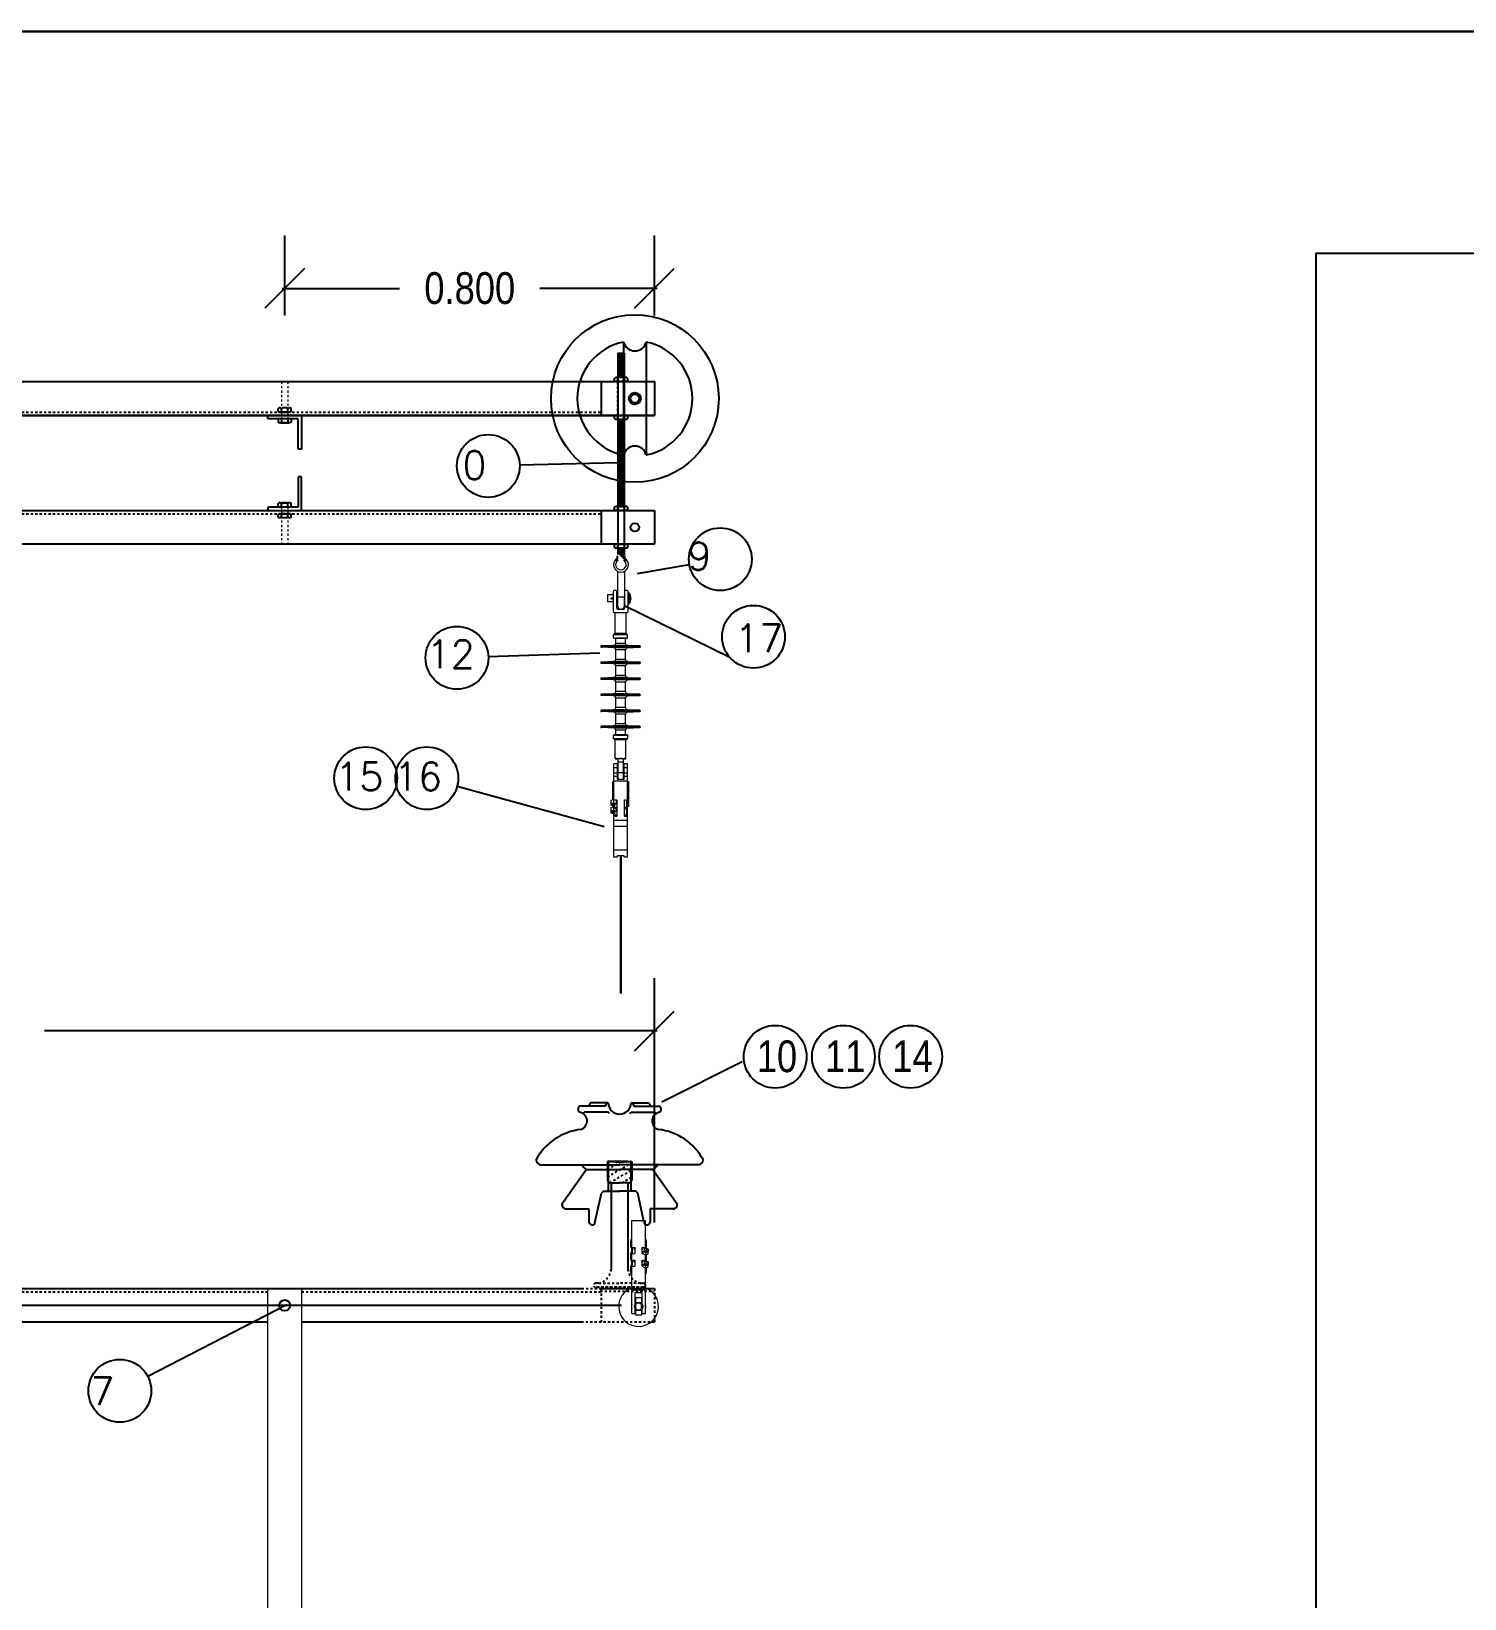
# Model space of a CAD drawing. Header units: millimetres. Extents: x 1804 to 3757, y 2643 to 7323.
# Drawn here: x 2093.2 to 2157.9, y 3155.8 to 3226.5 of the extents above; entities that cross this region are included whole.
import ezdxf

# ---------------------------------------------------------------- set-up
doc = ezdxf.new("R2010")
doc.units = ezdxf.units.MM
doc.linetypes.add('DASHED', pattern=[0.75, 0.5, -0.25])
for name, color, linetype, lineweight in [('_Cajetin Linea 3', 5, 'Continuous', 30), ('Conduct', 1, 'Continuous', 30), ('POSTE', 7, 'Continuous', 13)]:
    doc.layers.add(name, color=color, linetype=linetype, lineweight=lineweight)
doc.styles.add('ROMANS', font='romans.shx')
doc.styles.add('texto50', font='ARIALN.TTF', dxfattribs={"height": 0.06})

# ---------------------------------------------------------------- blocks, each defined once
blk = doc.blocks.new('CAJETIN ARMADO')
at = {"layer": '_Cajetin Linea 3', "ltscale": 0.1}
blk.add_lwpolyline([(1569.362, 5499.82), (1376.454, 5499.82), (1376.454, 5776.82), (1569.362, 5776.82)], close=True, dxfattribs=at)

msp = doc.modelspace()

# ---------------------------------------------------------------- linework, layer by layer
at = {"color": 5}
for p, q in [((2104.663, 3213.676), (2104.663, 3217.29)), ((2121.347, 3213.676), (2121.347, 3217.29)), ((2105.557, 3215.801), (2103.769, 3214.013)), ((2120.453, 3214.013), (2122.241, 3215.801)), ((2104.544, 3214.907), (2109.837, 3214.907)), ((2121.466, 3214.907), (2116.174, 3214.907)), ((2119.703, 3207.026), (2115.267, 3206.925)), ((2120.582, 3202.041), (2122.922, 3202.447)), ((2119.99, 3200.586), (2124.726, 3198.277)), ((2118.878, 3198.444), (2113.851, 3198.275)), ((2119.081, 3190.604), (2112.446, 3192.418)), ((2121.347, 3172.737), (2121.347, 3183.766)), ((2120.453, 3180.489), (2122.241, 3182.277)), ((2121.466, 3181.383), (2093.817, 3181.383))]:
    msp.add_line(p, q, dxfattribs=at)
at = {"color": 32, "ltscale": 0.01}
for p, q in [((2119.95, 3212.482), (2119.95, 3207.386)), ((2120.98, 3212.482), (2120.98, 3207.386)), ((2119.129, 3177.99), (2117.985, 3177.99)), ((2119.263, 3177.716), (2118.187, 3177.716)), ((2119.261, 3178.141), (2118.464, 3178.141)), ((2119.323, 3177.658), (2119.263, 3177.716)), ((2120.23, 3177.658), (2120.29, 3177.716)), ((2120.29, 3177.716), (2121.366, 3177.716)), ((2120.291, 3178.141), (2121.089, 3178.141)), ((2120.424, 3177.99), (2121.567, 3177.99)), ((2116.17, 3175.343), (2118.103, 3175.343)), ((2118.277, 3175.124), (2117.177, 3173.574)), ((2118.103, 3175.343), (2119.776, 3175.343)), ((2118.277, 3175.124), (2119.776, 3175.124)), ((2121.45, 3175.343), (2119.776, 3175.343)), ((2121.276, 3175.124), (2119.776, 3175.124)), ((2121.276, 3175.124), (2122.376, 3173.574)), ((2123.383, 3175.343), (2121.45, 3175.343)), ((2119.069, 3174.147), (2119.782, 3174.147)), ((2120.484, 3174.147), (2119.771, 3174.147)), ((2117.378, 3173.358), (2118.394, 3173.358)), ((2118.394, 3173.358), (2118.394, 3172.755)), ((2118.665, 3172.72), (2118.952, 3174.054)), ((2120.888, 3172.72), (2120.601, 3174.054)), ((2122.174, 3173.358), (2121.159, 3173.358)), ((2121.159, 3173.358), (2121.159, 3172.755))]:
    msp.add_line(p, q, dxfattribs=at)
at = {"color": 3, "ltscale": 0.5}
for p, q in [((2119.703, 3211.978), (2119.701, 3202.898)), ((2119.703, 3211.978), (2119.988, 3211.978)), ((2119.703, 3211.978), (2119.988, 3211.978)), ((2119.703, 3211.978), (2119.988, 3211.978)), ((2119.703, 3211.978), (2119.988, 3211.978)), ((2119.988, 3211.628), (2119.703, 3211.913)), ((2119.988, 3211.544), (2119.703, 3211.829)), ((2119.988, 3211.46), (2119.703, 3211.744)), ((2119.988, 3211.376), (2119.703, 3211.66)), ((2119.988, 3211.291), (2119.703, 3211.576)), ((2119.988, 3211.713), (2119.722, 3211.978)), ((2119.988, 3211.797), (2119.807, 3211.978)), ((2119.988, 3211.881), (2119.891, 3211.978)), ((2119.988, 3211.966), (2119.975, 3211.978)), ((2119.988, 3211.978), (2119.988, 3202.865)), ((2119.548, 3210.843), (2119.587, 3210.881)), ((2119.661, 3210.881), (2119.587, 3210.881)), ((2119.699, 3210.843), (2119.661, 3210.881)), ((2119.699, 3210.843), (2119.738, 3210.881)), ((2119.988, 3211.207), (2119.703, 3211.491)), ((2119.988, 3211.123), (2119.703, 3211.407)), ((2119.988, 3211.039), (2119.703, 3211.323)), ((2119.988, 3210.954), (2119.703, 3211.239)), ((2119.988, 3210.87), (2119.703, 3211.154)), ((2119.892, 3210.881), (2119.703, 3211.07)), ((2119.808, 3210.881), (2119.703, 3210.986)), ((2119.731, 3210.874), (2119.703, 3210.902)), ((2119.953, 3210.881), (2119.738, 3210.881)), ((2119.992, 3210.843), (2119.953, 3210.881)), ((2119.992, 3210.843), (2120.03, 3210.881)), ((2120.105, 3210.881), (2120.03, 3210.881)), ((2120.143, 3210.843), (2120.105, 3210.881)), ((2119.548, 3210.735), (2119.548, 3210.843)), ((2119.548, 3210.735), (2119.587, 3210.697)), ((2119.661, 3210.697), (2119.587, 3210.697)), ((2119.655, 3210.697), (2120.036, 3210.697)), ((2119.699, 3210.735), (2119.661, 3210.697)), ((2119.699, 3210.735), (2119.699, 3210.843)), ((2119.699, 3210.735), (2119.738, 3210.697)), ((2119.953, 3210.697), (2119.738, 3210.697)), ((2119.992, 3210.735), (2119.953, 3210.697)), ((2119.992, 3210.735), (2119.992, 3210.843)), ((2119.992, 3210.735), (2120.03, 3210.697)), ((2120.105, 3210.697), (2120.03, 3210.697)), ((2120.143, 3210.735), (2120.105, 3210.697)), ((2120.143, 3210.735), (2120.143, 3210.843)), ((2104.365, 3209.47), (2104.404, 3209.508)), ((2104.365, 3209.362), (2104.365, 3209.47)), ((2104.478, 3209.508), (2104.404, 3209.508)), ((2104.517, 3209.47), (2104.478, 3209.508)), ((2104.517, 3209.47), (2104.555, 3209.508)), ((2104.517, 3209.362), (2104.517, 3209.47)), ((2104.771, 3209.508), (2104.555, 3209.508)), ((2104.809, 3209.47), (2104.771, 3209.508)), ((2104.809, 3209.47), (2104.848, 3209.508)), ((2104.809, 3209.362), (2104.809, 3209.47)), ((2104.922, 3209.508), (2104.848, 3209.508)), ((2104.96, 3209.47), (2104.922, 3209.508)), ((2104.96, 3209.362), (2104.96, 3209.47)), ((2104.365, 3209.362), (2104.404, 3209.324)), ((2104.365, 3208.98), (2104.404, 3209.019)), ((2104.365, 3208.98), (2104.365, 3208.872)), ((2104.365, 3208.872), (2104.404, 3208.834)), ((2104.478, 3209.324), (2104.404, 3209.324)), ((2104.478, 3209.019), (2104.404, 3209.019)), ((2104.478, 3208.834), (2104.404, 3208.834)), ((2104.472, 3209.324), (2104.854, 3209.324)), ((2104.472, 3208.834), (2104.854, 3208.834)), ((2104.517, 3209.362), (2104.478, 3209.324)), ((2104.517, 3208.98), (2104.478, 3209.019)), ((2104.517, 3208.872), (2104.478, 3208.834)), ((2104.517, 3209.362), (2104.555, 3209.324)), ((2104.517, 3208.98), (2104.555, 3209.019)), ((2104.517, 3208.98), (2104.517, 3208.872)), ((2104.517, 3208.872), (2104.555, 3208.834)), ((2104.521, 3209.019), (2104.521, 3208.984)), ((2104.771, 3209.324), (2104.555, 3209.324)), ((2104.771, 3209.019), (2104.555, 3209.019)), ((2104.771, 3208.834), (2104.555, 3208.834)), ((2104.809, 3209.362), (2104.771, 3209.324)), ((2104.809, 3208.98), (2104.771, 3209.019)), ((2104.809, 3208.872), (2104.771, 3208.834)), ((2104.805, 3209.019), (2104.805, 3208.984)), ((2104.809, 3209.362), (2104.848, 3209.324)), ((2104.809, 3208.98), (2104.848, 3209.019)), ((2104.809, 3208.98), (2104.809, 3208.872)), ((2104.809, 3208.872), (2104.848, 3208.834)), ((2104.922, 3209.324), (2104.848, 3209.324)), ((2104.922, 3209.019), (2104.848, 3209.019)), ((2104.922, 3208.834), (2104.848, 3208.834)), ((2104.96, 3209.362), (2104.922, 3209.324)), ((2104.96, 3208.98), (2104.922, 3209.019)), ((2104.96, 3208.872), (2104.922, 3208.834)), ((2104.96, 3208.98), (2104.96, 3208.872)), ((2119.548, 3209.133), (2119.587, 3209.171)), ((2119.548, 3209.025), (2119.548, 3209.133)), ((2119.548, 3209.025), (2119.587, 3208.986)), ((2119.661, 3209.171), (2119.587, 3209.171)), ((2119.661, 3208.986), (2119.587, 3208.986)), ((2119.655, 3209.171), (2120.036, 3209.171)), ((2119.699, 3209.133), (2119.661, 3209.171)), ((2119.699, 3209.025), (2119.661, 3208.986)), ((2119.699, 3209.133), (2119.738, 3209.171)), ((2119.699, 3209.025), (2119.699, 3209.133)), ((2119.699, 3209.025), (2119.738, 3208.986)), ((2119.988, 3208.679), (2119.703, 3208.963)), ((2119.988, 3208.595), (2119.703, 3208.879)), ((2119.988, 3208.511), (2119.703, 3208.795)), ((2119.953, 3209.171), (2119.738, 3209.171)), ((2119.953, 3208.986), (2119.738, 3208.986)), ((2119.988, 3208.763), (2119.765, 3208.986)), ((2119.988, 3208.848), (2119.849, 3208.986)), ((2119.988, 3208.932), (2119.933, 3208.986)), ((2119.992, 3209.133), (2119.953, 3209.171)), ((2119.992, 3209.025), (2119.953, 3208.986)), ((2119.988, 3209.016), (2119.985, 3209.019)), ((2119.992, 3209.133), (2120.03, 3209.171)), ((2119.992, 3209.025), (2119.992, 3209.133)), ((2119.992, 3209.025), (2120.03, 3208.986)), ((2120.105, 3209.171), (2120.03, 3209.171)), ((2120.105, 3208.986), (2120.03, 3208.986)), ((2120.143, 3209.133), (2120.105, 3209.171)), ((2120.143, 3209.025), (2120.105, 3208.986)), ((2120.143, 3209.025), (2120.143, 3209.133)), ((2119.988, 3208.426), (2119.703, 3208.711)), ((2119.988, 3208.342), (2119.703, 3208.626)), ((2119.988, 3208.258), (2119.703, 3208.542)), ((2119.988, 3208.173), (2119.703, 3208.458)), ((2119.988, 3208.089), (2119.703, 3208.374)), ((2119.988, 3208.005), (2119.703, 3208.289)), ((2119.988, 3207.921), (2119.703, 3208.205)), ((2119.988, 3207.836), (2119.703, 3208.121)), ((2119.988, 3207.752), (2119.703, 3208.036)), ((2119.988, 3207.668), (2119.703, 3207.952)), ((2119.988, 3207.584), (2119.703, 3207.868)), ((2119.988, 3207.499), (2119.703, 3207.784)), ((2119.988, 3207.415), (2119.703, 3207.699)), ((2119.988, 3207.331), (2119.703, 3207.615)), ((2119.988, 3207.246), (2119.703, 3207.531)), ((2119.988, 3207.162), (2119.703, 3207.447)), ((2119.988, 3207.078), (2119.703, 3207.362)), ((2119.988, 3206.994), (2119.703, 3207.278)), ((2119.988, 3206.909), (2119.703, 3207.194)), ((2119.988, 3206.825), (2119.703, 3207.11)), ((2119.988, 3206.741), (2119.703, 3207.025)), ((2119.988, 3206.657), (2119.703, 3206.941)), ((2119.988, 3206.572), (2119.703, 3206.857)), ((2119.988, 3206.488), (2119.703, 3206.772)), ((2119.988, 3206.404), (2119.703, 3206.688)), ((2119.988, 3206.32), (2119.703, 3206.604)), ((2119.988, 3206.235), (2119.703, 3206.52)), ((2119.988, 3206.151), (2119.703, 3206.435)), ((2119.988, 3206.067), (2119.703, 3206.351)), ((2119.988, 3205.982), (2119.703, 3206.267)), ((2119.988, 3205.898), (2119.703, 3206.183)), ((2119.988, 3205.814), (2119.703, 3206.098)), ((2119.988, 3205.73), (2119.703, 3206.014)), ((2119.988, 3205.645), (2119.703, 3205.93)), ((2104.365, 3205.18), (2104.404, 3205.218)), ((2104.478, 3205.218), (2104.404, 3205.218)), ((2104.472, 3205.218), (2104.854, 3205.218)), ((2104.517, 3205.18), (2104.478, 3205.218)), ((2104.517, 3205.18), (2104.555, 3205.218)), ((2104.771, 3205.218), (2104.555, 3205.218)), ((2104.809, 3205.18), (2104.771, 3205.218)), ((2104.809, 3205.18), (2104.848, 3205.218)), ((2104.922, 3205.218), (2104.848, 3205.218)), ((2104.96, 3205.18), (2104.922, 3205.218)), ((2119.988, 3205.561), (2119.703, 3205.846)), ((2119.988, 3205.477), (2119.703, 3205.761)), ((2119.988, 3205.393), (2119.703, 3205.677)), ((2119.988, 3205.308), (2119.703, 3205.593)), ((2119.988, 3205.224), (2119.703, 3205.508)), ((2119.988, 3205.14), (2119.703, 3205.424)), ((2119.978, 3205.066), (2119.703, 3205.34)), ((2119.893, 3205.066), (2119.703, 3205.256)), ((2104.365, 3205.072), (2104.365, 3205.18)), ((2104.365, 3205.072), (2104.404, 3205.033)), ((2104.365, 3204.69), (2104.404, 3204.728)), ((2104.365, 3204.582), (2104.365, 3204.69)), ((2104.365, 3204.582), (2104.404, 3204.544)), ((2104.478, 3205.033), (2104.404, 3205.033)), ((2104.478, 3204.728), (2104.404, 3204.728)), ((2104.478, 3204.544), (2104.404, 3204.544)), ((2104.472, 3204.728), (2104.854, 3204.728)), ((2104.517, 3205.072), (2104.478, 3205.033)), ((2104.517, 3204.69), (2104.478, 3204.728)), ((2104.517, 3204.582), (2104.478, 3204.544)), ((2104.517, 3205.072), (2104.517, 3205.18)), ((2104.517, 3205.072), (2104.555, 3205.033)), ((2104.517, 3204.69), (2104.555, 3204.728)), ((2104.517, 3204.582), (2104.517, 3204.69)), ((2104.517, 3204.582), (2104.555, 3204.544)), ((2104.521, 3205.068), (2104.521, 3205.033)), ((2104.771, 3205.033), (2104.555, 3205.033)), ((2104.771, 3204.728), (2104.555, 3204.728)), ((2104.771, 3204.544), (2104.555, 3204.544)), ((2104.809, 3205.072), (2104.771, 3205.033)), ((2104.809, 3204.69), (2104.771, 3204.728)), ((2104.809, 3204.582), (2104.771, 3204.544)), ((2104.805, 3205.068), (2104.805, 3205.033)), ((2104.809, 3205.072), (2104.809, 3205.18)), ((2104.809, 3205.072), (2104.848, 3205.033)), ((2104.809, 3204.69), (2104.848, 3204.728)), ((2104.809, 3204.582), (2104.809, 3204.69)), ((2104.809, 3204.582), (2104.848, 3204.544)), ((2104.922, 3205.033), (2104.848, 3205.033)), ((2104.922, 3204.728), (2104.848, 3204.728)), ((2104.922, 3204.544), (2104.848, 3204.544)), ((2104.96, 3205.072), (2104.922, 3205.033)), ((2104.96, 3204.69), (2104.922, 3204.728)), ((2104.96, 3204.582), (2104.922, 3204.544)), ((2104.96, 3205.072), (2104.96, 3205.18)), ((2104.96, 3204.582), (2104.96, 3204.69)), ((2119.548, 3205.027), (2119.587, 3205.066)), ((2119.548, 3204.919), (2119.548, 3205.027)), ((2119.548, 3204.919), (2119.587, 3204.881)), ((2119.661, 3205.066), (2119.587, 3205.066)), ((2119.661, 3204.881), (2119.587, 3204.881)), ((2119.655, 3205.066), (2120.036, 3205.066)), ((2119.699, 3205.027), (2119.661, 3205.066)), ((2119.699, 3204.919), (2119.661, 3204.881)), ((2119.699, 3205.027), (2119.738, 3205.066)), ((2119.699, 3204.919), (2119.699, 3205.027)), ((2119.699, 3204.919), (2119.738, 3204.881)), ((2119.809, 3205.066), (2119.703, 3205.171)), ((2119.725, 3205.066), (2119.703, 3205.087)), ((2119.953, 3205.066), (2119.738, 3205.066)), ((2119.953, 3204.881), (2119.738, 3204.881)), ((2119.992, 3205.027), (2119.953, 3205.066)), ((2119.992, 3204.919), (2119.953, 3204.881)), ((2119.992, 3205.027), (2120.03, 3205.066)), ((2119.992, 3204.919), (2119.992, 3205.027)), ((2119.992, 3204.919), (2120.03, 3204.881)), ((2120.105, 3205.066), (2120.03, 3205.066)), ((2120.105, 3204.881), (2120.03, 3204.881)), ((2120.143, 3205.027), (2120.105, 3205.066)), ((2120.143, 3204.919), (2120.105, 3204.881)), ((2120.143, 3204.919), (2120.143, 3205.027)), ((2119.548, 3203.317), (2119.587, 3203.356)), ((2119.548, 3203.209), (2119.548, 3203.317)), ((2119.548, 3203.209), (2119.587, 3203.171)), ((2119.661, 3203.356), (2119.587, 3203.356)), ((2119.661, 3203.171), (2119.587, 3203.171)), ((2119.655, 3203.356), (2120.036, 3203.356)), ((2119.655, 3203.171), (2120.036, 3203.171)), ((2119.699, 3203.317), (2119.661, 3203.356)), ((2119.699, 3203.209), (2119.661, 3203.171)), ((2119.699, 3203.317), (2119.738, 3203.356)), ((2119.699, 3203.209), (2119.699, 3203.317)), ((2119.699, 3203.209), (2119.738, 3203.171)), ((2119.988, 3202.865), (2119.703, 3203.149)), ((2119.953, 3203.356), (2119.738, 3203.356)), ((2119.953, 3203.171), (2119.738, 3203.171)), ((2119.988, 3202.949), (2119.766, 3203.171)), ((2119.988, 3203.033), (2119.85, 3203.171)), ((2119.988, 3203.117), (2119.934, 3203.171)), ((2119.992, 3203.317), (2119.953, 3203.356)), ((2119.992, 3203.209), (2119.953, 3203.171)), ((2119.992, 3203.317), (2120.03, 3203.356)), ((2119.992, 3203.209), (2119.992, 3203.317)), ((2119.992, 3203.209), (2120.03, 3203.171)), ((2120.105, 3203.356), (2120.03, 3203.356)), ((2120.105, 3203.171), (2120.03, 3203.171)), ((2120.143, 3203.317), (2120.105, 3203.356)), ((2120.143, 3203.209), (2120.105, 3203.171)), ((2120.143, 3203.209), (2120.143, 3203.317)), ((2119.988, 3202.78), (2119.703, 3203.065)), ((2119.988, 3202.696), (2119.703, 3202.98))]:
    msp.add_line(p, q, dxfattribs=at)
at = {"ltscale": 0.5}
for p, q in [((2055.802, 3210.697), (2121.347, 3210.697)), ((2121.347, 3210.697), (2121.347, 3209.171)), ((2121.347, 3210.697), (2121.347, 3209.171)), ((2055.802, 3209.171), (2121.347, 3209.171)), ((2121.347, 3209.171), (2055.802, 3209.171)), ((2103.9, 3209.019), (2103.9, 3209.171)), ((2103.9, 3209.171), (2105.426, 3209.171)), ((2105.273, 3209.019), (2103.9, 3209.019)), ((2105.273, 3207.646), (2105.273, 3209.019)), ((2105.426, 3209.171), (2105.426, 3207.646)), ((2105.426, 3207.646), (2105.273, 3207.646)), ((2105.426, 3206.406), (2105.273, 3206.406)), ((2105.273, 3206.406), (2105.273, 3205.033)), ((2105.426, 3204.881), (2105.426, 3206.406)), ((2055.802, 3204.881), (2121.347, 3204.881)), ((2103.9, 3205.033), (2103.9, 3204.881)), ((2105.273, 3205.033), (2103.9, 3205.033)), ((2103.9, 3204.881), (2105.426, 3204.881)), ((2121.347, 3204.881), (2121.347, 3203.356)), ((2121.347, 3203.356), (2055.802, 3203.356)), ((2119.264, 3175.487), (2119.264, 3174.143)), ((2119.264, 3175.487), (2119.264, 3174.143)), ((2120.289, 3175.487), (2120.289, 3174.143)), ((2055.802, 3169.758), (2118.059, 3169.758)), ((2103.9, 3169.758), (2105.426, 3169.758)), ((2103.9, 3168.232), (2055.802, 3168.232)), ((2118.107, 3168.232), (2105.426, 3168.232))]:
    msp.add_line(p, q, dxfattribs=at)
at = {"color": 3, "linetype": 'DASHED', "lineweight": 20, "ltscale": 0.05}
for p, q in [((2104.521, 3210.697), (2104.521, 3209.019)), ((2104.805, 3210.697), (2104.805, 3209.019)), ((2104.521, 3205.033), (2104.521, 3203.356)), ((2104.805, 3205.033), (2104.805, 3203.356))]:
    msp.add_line(p, q, dxfattribs=at)
at = {"color": 1, "ltscale": 0.5}
for p, q in [((2118.964, 3210.697), (2121.347, 3210.697)), ((2118.964, 3209.171), (2118.964, 3210.697)), ((2121.347, 3210.697), (2121.347, 3209.171)), ((2121.347, 3209.171), (2118.964, 3209.171)), ((2118.964, 3204.881), (2121.347, 3204.881)), ((2118.964, 3203.356), (2118.964, 3204.881)), ((2121.347, 3204.881), (2121.347, 3203.356)), ((2121.347, 3203.356), (2118.964, 3203.356))]:
    msp.add_line(p, q, dxfattribs=at)
at = {"color": 3, "linetype": 'DASHED', "ltscale": 0.05}
for p, q in [((2119.703, 3209.171), (2119.703, 3210.697)), ((2119.988, 3209.171), (2119.988, 3210.697))]:
    msp.add_line(p, q, dxfattribs=at)
at = {"linetype": 'DASHED', "ltscale": 0.05}
for p, q in [((2055.802, 3209.324), (2118.964, 3209.324)), ((2055.802, 3204.728), (2118.964, 3204.728)), ((2055.802, 3169.605), (2103.9, 3169.605)), ((2105.426, 3169.605), (2118.964, 3169.605)), ((2118.059, 3169.758), (2121.347, 3169.758)), ((2118.964, 3168.232), (2118.964, 3169.758)), ((2118.964, 3169.758), (2121.347, 3169.758)), ((2121.347, 3169.758), (2121.347, 3168.232)), ((2121.347, 3169.758), (2121.347, 3168.232)), ((2121.347, 3168.232), (2118.107, 3168.232)), ((2121.347, 3168.232), (2118.964, 3168.232))]:
    msp.add_line(p, q, dxfattribs=at)
at = {"color": 0, "linetype": 'Continuous', "lineweight": 0}
for p, q in [((2119.681, 3202.135), (2119.681, 3200.971)), ((2119.99, 3202.135), (2119.99, 3200.971)), ((2119.232, 3201.065), (2119.232, 3200.757)), ((2119.479, 3201.065), (2119.232, 3201.065)), ((2119.479, 3201.215), (2119.479, 3200.319)), ((2119.6, 3201.263), (2119.527, 3201.263)), ((2119.648, 3200.463), (2119.648, 3201.215)), ((2119.681, 3201.065), (2119.648, 3201.065)), ((2119.99, 3200.971), (2119.681, 3200.971)), ((2119.681, 3200.971), (2119.681, 3200.586)), ((2119.995, 3201.065), (2119.99, 3201.065)), ((2119.99, 3200.586), (2119.99, 3200.971)), ((2119.995, 3201.215), (2119.995, 3200.463)), ((2120.116, 3201.263), (2120.043, 3201.263)), ((2120.164, 3200.319), (2120.164, 3201.215)), ((2120.195, 3201.065), (2120.164, 3201.065)), ((2120.195, 3201.142), (2120.195, 3200.68)), ((2120.215, 3201.148), (2120.215, 3200.673)), ((2119.479, 3200.757), (2119.232, 3200.757)), ((2119.527, 3200.271), (2120.116, 3200.271)), ((2119.571, 3199.323), (2119.571, 3200.271)), ((2119.681, 3200.757), (2119.648, 3200.757)), ((2119.947, 3200.415), (2119.696, 3200.415)), ((2119.995, 3200.757), (2119.99, 3200.757)), ((2120.072, 3199.323), (2120.072, 3200.271)), ((2120.195, 3200.757), (2120.164, 3200.757)), ((2119.571, 3199.323), (2119.504, 3199.269)), ((2120.139, 3199.269), (2119.504, 3199.269)), ((2119.504, 3199.117), (2119.504, 3199.269)), ((2120.139, 3199.117), (2119.504, 3199.117)), ((2119.538, 3199.094), (2119.504, 3199.117)), ((2120.106, 3199.094), (2119.538, 3199.094)), ((2120.072, 3199.323), (2119.571, 3199.323)), ((2119.6, 3198.879), (2119.6, 3199.094)), ((2120.043, 3198.879), (2119.6, 3198.879)), ((2120.043, 3198.879), (2120.043, 3199.094)), ((2120.072, 3199.323), (2120.139, 3199.269)), ((2120.106, 3199.094), (2120.139, 3199.117)), ((2120.139, 3199.117), (2120.139, 3199.269)), ((2119.507, 3198.783), (2118.954, 3198.764)), ((2120.69, 3198.764), (2118.954, 3198.764)), ((2120.69, 3198.703), (2118.954, 3198.703)), ((2119.508, 3198.681), (2118.954, 3198.703)), ((2120.136, 3198.783), (2119.507, 3198.783)), ((2120.136, 3198.681), (2119.508, 3198.681)), ((2120.043, 3198.585), (2119.6, 3198.585)), ((2119.6, 3198.154), (2119.6, 3198.585)), ((2120.043, 3198.154), (2119.6, 3198.154)), ((2120.043, 3198.154), (2120.043, 3198.585)), ((2120.136, 3198.783), (2120.69, 3198.764)), ((2120.136, 3198.681), (2120.69, 3198.703)), ((2119.507, 3198.058), (2118.954, 3198.039)), ((2120.69, 3198.039), (2118.954, 3198.039)), ((2120.69, 3197.977), (2118.954, 3197.977)), ((2119.508, 3197.956), (2118.954, 3197.977)), ((2120.136, 3198.058), (2119.507, 3198.058)), ((2120.136, 3197.956), (2119.508, 3197.956)), ((2120.043, 3197.86), (2119.6, 3197.86)), ((2119.6, 3197.429), (2119.6, 3197.86)), ((2120.043, 3197.429), (2119.6, 3197.429)), ((2120.043, 3197.429), (2120.043, 3197.86)), ((2120.136, 3198.058), (2120.69, 3198.039)), ((2120.136, 3197.956), (2120.69, 3197.977)), ((2119.507, 3197.333), (2118.954, 3197.314)), ((2120.69, 3197.314), (2118.954, 3197.314)), ((2120.69, 3197.252), (2118.954, 3197.252)), ((2119.508, 3197.231), (2118.954, 3197.252)), ((2120.136, 3197.333), (2119.507, 3197.333)), ((2120.136, 3197.231), (2119.508, 3197.231)), ((2120.043, 3197.135), (2119.6, 3197.135)), ((2119.6, 3196.704), (2119.6, 3197.135)), ((2120.043, 3196.704), (2119.6, 3196.704)), ((2120.043, 3196.704), (2120.043, 3197.135)), ((2120.136, 3197.333), (2120.69, 3197.314)), ((2120.136, 3197.231), (2120.69, 3197.252)), ((2119.507, 3196.608), (2118.954, 3196.589)), ((2120.69, 3196.589), (2118.954, 3196.589)), ((2120.69, 3196.527), (2118.954, 3196.527)), ((2119.508, 3196.506), (2118.954, 3196.527)), ((2120.136, 3196.608), (2119.507, 3196.608)), ((2120.136, 3196.506), (2119.508, 3196.506)), ((2120.043, 3196.409), (2119.6, 3196.409)), ((2119.6, 3195.979), (2119.6, 3196.409)), ((2120.043, 3195.979), (2120.043, 3196.409)), ((2120.136, 3196.608), (2120.69, 3196.589)), ((2120.136, 3196.506), (2120.69, 3196.527)), ((2119.507, 3195.883), (2118.954, 3195.864)), ((2120.69, 3195.864), (2118.954, 3195.864)), ((2120.69, 3195.802), (2118.954, 3195.802)), ((2119.508, 3195.781), (2118.954, 3195.802)), ((2120.136, 3195.883), (2119.507, 3195.883)), ((2120.136, 3195.781), (2119.508, 3195.781)), ((2120.043, 3195.979), (2119.6, 3195.979)), ((2120.043, 3195.684), (2119.6, 3195.684)), ((2119.6, 3195.254), (2119.6, 3195.684)), ((2120.043, 3195.254), (2120.043, 3195.684)), ((2120.136, 3195.883), (2120.69, 3195.864)), ((2120.136, 3195.781), (2120.69, 3195.802)), ((2119.507, 3195.158), (2118.954, 3195.139)), ((2120.69, 3195.139), (2118.954, 3195.139)), ((2120.69, 3195.077), (2118.954, 3195.077)), ((2119.508, 3195.055), (2118.954, 3195.077)), ((2119.509, 3194.744), (2119.495, 3194.725)), ((2120.148, 3194.725), (2119.495, 3194.725)), ((2119.495, 3194.57), (2119.495, 3194.725)), ((2120.136, 3195.158), (2119.507, 3195.158)), ((2120.136, 3195.055), (2119.508, 3195.055)), ((2120.135, 3194.744), (2119.509, 3194.744)), ((2120.043, 3195.254), (2119.6, 3195.254)), ((2120.043, 3194.959), (2119.6, 3194.959)), ((2119.6, 3194.744), (2119.6, 3194.959)), ((2120.043, 3194.744), (2120.043, 3194.959)), ((2120.135, 3194.744), (2120.148, 3194.725)), ((2120.136, 3195.158), (2120.69, 3195.139)), ((2120.136, 3195.055), (2120.69, 3195.077)), ((2120.148, 3194.57), (2120.148, 3194.725)), ((2120.148, 3194.57), (2119.495, 3194.57)), ((2119.58, 3194.522), (2119.495, 3194.57)), ((2120.063, 3194.522), (2119.58, 3194.522)), ((2119.58, 3193.677), (2119.58, 3194.522)), ((2120.063, 3194.522), (2120.148, 3194.57)), ((2120.063, 3193.677), (2120.063, 3194.522)), ((2119.516, 3193.261), (2119.516, 3193.445)), ((2119.67, 3193.445), (2119.516, 3193.445)), ((2119.67, 3193.261), (2119.516, 3193.261)), ((2119.516, 3193.028), (2119.516, 3193.261)), ((2119.664, 3193.677), (2119.58, 3193.677)), ((2119.604, 3193.653), (2119.58, 3193.677)), ((2119.685, 3193.653), (2119.604, 3193.653)), ((2119.664, 3193.677), (2119.788, 3193.677)), ((2119.664, 3193.677), (2119.692, 3193.645)), ((2119.67, 3193.445), (2119.67, 3193.261)), ((2119.67, 3193.261), (2119.67, 3193.028)), ((2119.692, 3193.645), (2119.692, 3193.531)), ((2119.692, 3193.531), (2119.692, 3193.053)), ((2119.692, 3193.531), (2119.952, 3193.531)), ((2119.855, 3193.677), (2119.788, 3193.677)), ((2119.855, 3193.677), (2119.979, 3193.677)), ((2119.952, 3193.645), (2119.979, 3193.677)), ((2119.952, 3193.531), (2119.952, 3193.645)), ((2119.952, 3193.053), (2119.952, 3193.531)), ((2120.039, 3193.653), (2119.958, 3193.653)), ((2120.063, 3193.677), (2119.979, 3193.677)), ((2119.979, 3193.261), (2119.979, 3193.445)), ((2120.133, 3193.445), (2119.979, 3193.445)), ((2120.133, 3193.261), (2119.979, 3193.261)), ((2119.979, 3193.028), (2119.979, 3193.261)), ((2120.039, 3193.653), (2120.063, 3193.677)), ((2120.133, 3193.261), (2120.133, 3193.445)), ((2120.133, 3193.028), (2120.133, 3193.261)), ((2119.459, 3192.611), (2119.459, 3192.228)), ((2119.516, 3192.864), (2119.516, 3193.028)), ((2119.67, 3193.028), (2119.516, 3193.028)), ((2119.67, 3192.864), (2119.516, 3192.864)), ((2119.516, 3192.657), (2119.516, 3192.864)), ((2120.133, 3192.657), (2119.516, 3192.657)), ((2119.516, 3191.834), (2119.516, 3192.657)), ((2119.67, 3193.028), (2119.67, 3192.864)), ((2119.67, 3192.864), (2119.67, 3192.755)), ((2119.67, 3192.755), (2119.979, 3192.755)), ((2119.692, 3193.053), (2119.952, 3193.053)), ((2119.692, 3193.053), (2119.692, 3192.755)), ((2119.952, 3192.755), (2119.952, 3193.053)), ((2119.979, 3192.864), (2119.979, 3193.028)), ((2120.133, 3193.028), (2119.979, 3193.028)), ((2120.133, 3192.864), (2119.979, 3192.864)), ((2119.979, 3192.755), (2119.979, 3192.864)), ((2120.133, 3192.864), (2120.133, 3193.028)), ((2120.133, 3192.657), (2120.133, 3192.864)), ((2120.133, 3190.882), (2120.133, 3192.657)), ((2120.19, 3192.228), (2120.19, 3192.611)), ((2119.384, 3191.806), (2119.498, 3191.839)), ((2119.384, 3191.806), (2119.384, 3191.64)), ((2119.459, 3192.228), (2119.459, 3191.891)), ((2119.459, 3191.891), (2119.459, 3191.828)), ((2119.498, 3191.839), (2119.498, 3191.673)), ((2119.498, 3191.839), (2119.613, 3191.806)), ((2119.613, 3191.806), (2119.613, 3191.64)), ((2119.67, 3191.44), (2119.67, 3191.791)), ((2119.979, 3191.791), (2119.979, 3191.44)), ((2120.094, 3191.791), (2120.094, 3191.44)), ((2120.19, 3191.891), (2120.19, 3192.228)), ((2120.19, 3191.554), (2120.19, 3191.891)), ((2119.498, 3191.673), (2119.384, 3191.64)), ((2119.384, 3191.64), (2119.384, 3191.574)), ((2119.384, 3191.574), (2119.498, 3191.541)), ((2119.384, 3191.469), (2119.498, 3191.502)), ((2119.384, 3191.469), (2119.384, 3191.303)), ((2119.498, 3191.336), (2119.384, 3191.303)), ((2119.384, 3191.303), (2119.384, 3191.237)), ((2119.384, 3191.237), (2119.498, 3191.204)), ((2119.613, 3191.64), (2119.498, 3191.673)), ((2119.498, 3191.541), (2119.555, 3191.557)), ((2119.498, 3191.502), (2119.498, 3191.336)), ((2119.498, 3191.502), (2119.555, 3191.486)), ((2119.613, 3191.303), (2119.498, 3191.336)), ((2119.498, 3191.204), (2119.555, 3191.22)), ((2119.516, 3191.497), (2119.516, 3191.546)), ((2119.516, 3190.882), (2119.516, 3191.209)), ((2119.555, 3191.44), (2119.555, 3191.633)), ((2119.555, 3191.103), (2119.555, 3191.296)), ((2119.613, 3191.636), (2119.613, 3191.64)), ((2119.613, 3191.412), (2119.613, 3191.303)), ((2119.613, 3191.299), (2119.613, 3191.303)), ((2119.67, 3191.103), (2119.67, 3191.44)), ((2119.979, 3191.44), (2119.979, 3191.103)), ((2120.094, 3191.44), (2120.094, 3191.103)), ((2119.516, 3190.613), (2119.516, 3190.882)), ((2120.133, 3190.882), (2119.516, 3190.882)), ((2120.133, 3190.613), (2119.516, 3190.613)), ((2119.516, 3189.54), (2119.516, 3190.613)), ((2120.133, 3190.613), (2120.133, 3190.882)), ((2120.133, 3189.54), (2120.133, 3190.613)), ((2120.133, 3189.54), (2119.516, 3189.54)), ((2119.516, 3189.227), (2119.516, 3189.54)), ((2119.67, 3189.227), (2119.516, 3189.227)), ((2119.979, 3189.296), (2119.67, 3189.296)), ((2119.67, 3189.296), (2119.67, 3189.227)), ((2119.979, 3189.227), (2119.979, 3189.296)), ((2120.133, 3189.227), (2119.979, 3189.227)), ((2120.133, 3189.227), (2120.133, 3189.54))]:
    msp.add_line(p, q, dxfattribs=at)
at = {"color": 5, "ltscale": 0.5}
for p, q in [((2119.776, 3175.487), (2119.23, 3175.487)), ((2119.23, 3175.487), (2119.23, 3174.662)), ((2119.776, 3175.487), (2120.323, 3175.487)), ((2120.323, 3175.487), (2120.323, 3174.662)), ((2119.391, 3174.526), (2119.776, 3174.526)), ((2119.398, 3174.526), (2119.398, 3170.621)), ((2120.162, 3174.526), (2119.776, 3174.526)), ((2120.154, 3174.526), (2120.154, 3170.621)), ((2118.835, 3169.994), (2118.703, 3169.994)), ((2120.718, 3169.994), (2120.85, 3169.994))]:
    msp.add_line(p, q, dxfattribs=at)
at = {"color": 5, "linetype": 'DASHED', "ltscale": 0.005}
for p, q in [((2119.23, 3175.445), (2119.302, 3175.487)), ((2119.23, 3175.122), (2119.862, 3175.487)), ((2119.23, 3174.799), (2120.323, 3175.43)), ((2119.33, 3174.534), (2120.323, 3175.107)), ((2119.875, 3174.526), (2120.323, 3174.784))]:
    msp.add_line(p, q, dxfattribs=at)
at = {"linetype": 'Continuous', "lineweight": 0, "extrusion": (0, 1, 0)}
for p, q in [((2120.322, 3169.845), (2120.322, 3172.831)), ((2120.322, 3172.831), (2120.938, 3172.831)), ((2120.938, 3171.585), (2120.938, 3172.831)), ((2120.264, 3171.9), (2120.264, 3171.679)), ((2120.264, 3171.316), (2120.264, 3171.095)), ((2120.361, 3171.374), (2120.361, 3171.576)), ((2120.476, 3171.374), (2120.476, 3171.576)), ((2120.784, 3171.576), (2120.784, 3171.374)), ((2120.842, 3171.422), (2120.842, 3171.43)), ((2120.842, 3171.326), (2120.842, 3171.422)), ((2120.957, 3171.365), (2120.842, 3171.422)), ((2120.842, 3171.326), (2120.957, 3171.269)), ((2120.9, 3171.566), (2120.957, 3171.594)), ((2120.9, 3171.576), (2120.9, 3171.434)), ((2120.938, 3171.415), (2120.938, 3171.448)), ((2120.938, 3171.001), (2120.938, 3171.278)), ((2120.957, 3171.594), (2121.071, 3171.537)), ((2121.071, 3171.422), (2120.957, 3171.365)), ((2120.957, 3171.269), (2120.957, 3171.365)), ((2120.957, 3171.269), (2121.071, 3171.326)), ((2120.996, 3171.679), (2120.996, 3171.9)), ((2120.996, 3171.095), (2120.996, 3171.289)), ((2121.071, 3171.537), (2121.071, 3171.422)), ((2121.071, 3171.326), (2121.071, 3171.422)), ((2120.264, 3170.733), (2120.264, 3170.511)), ((2120.361, 3170.794), (2120.361, 3170.993)), ((2120.476, 3170.794), (2120.476, 3170.993)), ((2120.784, 3170.993), (2120.784, 3170.794)), ((2120.842, 3170.838), (2120.842, 3170.846)), ((2120.842, 3170.742), (2120.842, 3170.838)), ((2120.957, 3170.781), (2120.842, 3170.838)), ((2120.842, 3170.742), (2120.957, 3170.685)), ((2120.9, 3170.982), (2120.957, 3171.01)), ((2120.9, 3170.993), (2120.9, 3170.85)), ((2120.938, 3170.831), (2120.938, 3170.864)), ((2120.938, 3169.845), (2120.938, 3170.694)), ((2120.957, 3171.01), (2121.071, 3170.953)), ((2121.071, 3170.838), (2120.957, 3170.781)), ((2120.957, 3170.685), (2120.957, 3170.781)), ((2120.957, 3170.685), (2121.071, 3170.742)), ((2120.996, 3170.511), (2120.996, 3170.705)), ((2121.071, 3170.953), (2121.071, 3170.838)), ((2121.071, 3170.742), (2121.071, 3170.838)), ((2120.322, 3169.691), (2120.938, 3169.691)), ((2120.322, 3169.377), (2120.322, 3169.691)), ((2120.322, 3168.962), (2120.322, 3169.377)), ((2120.476, 3169.574), (2120.784, 3169.574)), ((2120.476, 3169.377), (2120.476, 3169.574)), ((2120.476, 3168.962), (2120.476, 3169.377)), ((2120.497, 3169.113), (2120.497, 3168.773)), ((2120.503, 3169.003), (2120.503, 3169.328)), ((2120.763, 3169.328), (2120.503, 3169.328)), ((2120.763, 3169.328), (2120.763, 3169.003)), ((2120.769, 3168.773), (2120.769, 3169.113)), ((2120.784, 3169.574), (2120.784, 3169.377)), ((2120.784, 3169.377), (2120.784, 3168.962)), ((2120.938, 3169.377), (2120.938, 3169.691)), ((2120.938, 3168.962), (2120.938, 3169.377)), ((2120.322, 3168.635), (2120.322, 3168.962)), ((2120.322, 3168.635), (2120.476, 3168.635)), ((2120.476, 3168.635), (2120.476, 3168.962)), ((2120.503, 3168.883), (2120.503, 3169.003)), ((2120.503, 3168.558), (2120.503, 3168.883)), ((2120.763, 3168.558), (2120.503, 3168.558)), ((2120.763, 3168.883), (2120.763, 3169.003)), ((2120.763, 3168.883), (2120.763, 3168.558)), ((2120.784, 3168.962), (2120.784, 3168.635)), ((2120.784, 3168.635), (2120.938, 3168.635)), ((2120.938, 3168.635), (2120.938, 3168.962))]:
    msp.add_line(p, q, dxfattribs=at)
at = {"color": 5, "linetype": 'DASHED', "ltscale": 0.025}
for p, q in [((2118.835, 3169.994), (2119.776, 3169.994)), ((2120.718, 3169.994), (2119.776, 3169.994)), ((2120.862, 3169.81), (2118.691, 3169.81)), ((2118.723, 3169.81), (2120.862, 3169.81)), ((2118.902, 3169.631), (2121.34, 3169.631))]:
    msp.add_line(p, q, dxfattribs=at)
at = {"color": 7, "lineweight": 0, "ltscale": 0.5}
for p, q in [((2103.9, 3122.088), (2103.9, 3169.758)), ((2105.426, 3169.758), (2105.426, 3122.088))]:
    msp.add_line(p, q, dxfattribs=at)
at = {"ltscale": 0.001}
msp.add_line((2119.858, 3168.995), (2062.427, 3168.995), dxfattribs=at)
msp.add_lwpolyline([(2210.125, 3103.148), (2151.211, 3103.148), (2151.211, 3216.498), (2210.125, 3216.498)], close=True)
at = {"color": 5}
for points in [[(2125.31, 3179.987), (2121.682, 3178.174)], [(2104.759, 3169.016), (2098.48, 3165.785)]]:
    msp.add_lwpolyline(points, dxfattribs=at)
at = {"color": 32, "ltscale": 0.01}
msp.add_circle((2120.465, 3209.934), 3.783, dxfattribs=at)
at = {"ltscale": 0.5}
msp.add_circle((2120.465, 3209.934), 0.266, dxfattribs=at)
msp.add_circle((2120.465, 3209.934), 0.266, dxfattribs=at)
at = {"color": 1, "ltscale": 0.5}
for centre in [(2120.465, 3209.934), (2120.465, 3204.118)]:
    msp.add_circle(centre, 0.191, dxfattribs=at)
at = {"color": 5}
for centre in [(2113.851, 3206.89), (2124.32, 3202.679), (2125.817, 3199.18), (2112.435, 3198.228), (2108.317, 3192.792), (2111.079, 3192.792), (2126.795, 3180.22), (2129.875, 3180.22), (2132.909, 3180.22), (2097.22, 3165.137)]:
    msp.add_circle(centre, 1.417, dxfattribs=at)
at = {"ltscale": 0.01}
msp.add_circle((2104.663, 3168.995), 0.246, dxfattribs=at)
at = {"linetype": 'Continuous', "lineweight": 0}
for radius in [0.189, 0.17]:
    msp.add_circle((2120.633, 3168.943), radius, dxfattribs=at)
at = {"color": 32, "ltscale": 0.01}
for centre, radius, start, end in [((2120.465, 3209.934), 2.599, 101.42923, 258.57077), ((2120.465, 3212.618), 0.533, 194.80613, 345.19387), ((2120.465, 3209.934), 2.599, 281.42923, 78.57077), ((2120.465, 3207.25), 0.533, 14.80613, 165.19387), ((2118.066, 3177.845), 0.166, 119.05141, 229.38502), ((2117.904, 3177.319), 0.403, 288.0097, 82.36062), ((2118.215, 3177.657), 0.0654, 115.1646, 198.07817), ((2118.654, 3177.966), 0.259, 137.43292, 174.60761), ((2119.005, 3178.117), 0.177, 314.25081, 7.706), ((2119.776, 3178.141), 0.515, 180, 270), ((2119.776, 3178.141), 0.515, 270, 0), ((2120.548, 3178.117), 0.177, 172.294, 225.74919), ((2120.898, 3177.966), 0.259, 5.39239, 42.56708), ((2121.648, 3177.319), 0.403, 97.63938, 251.9903), ((2121.338, 3177.657), 0.0654, 341.92183, 64.8354), ((2121.487, 3177.845), 0.166, 310.61498, 60.94859), ((2118.334, 3174.302), 2.652, 96.60084, 151.9347), ((2121.219, 3174.302), 2.652, 28.0653, 83.39916), ((2116.304, 3175.637), 0.322, 195.71102, 245.5152), ((2123.249, 3175.637), 0.322, 294.4848, 344.28898), ((2119.187, 3173.878), 0.294, 113.69816, 143.28889), ((2120.366, 3173.878), 0.294, 36.71111, 66.30184), ((2117.367, 3173.55), 0.192, 172.64322, 273.38122), ((2122.186, 3173.55), 0.192, 266.61878, 7.35678), ((2118.534, 3172.771), 0.141, 186.53128, 338.45254), ((2121.019, 3172.771), 0.141, 201.54746, 353.46872)]:
    msp.add_arc(centre, radius, start, end, dxfattribs=at)
at = {"color": 0, "linetype": 'Continuous', "lineweight": 0}
for centre, radius, start, end in [((2119.831, 3202.428), 0.33, 117.6973, 270.7678), ((2119.835, 3202.435), 0.239, 121.01937, 58.98063), ((2119.839, 3202.43), 0.332, 269.48176, 60.78458), ((2119.527, 3201.215), 0.0482, 90, 180), ((2119.6, 3201.215), 0.0482, 0, 90), ((2120.043, 3201.215), 0.0482, 90, 180), ((2120.116, 3201.215), 0.0482, 0, 90), ((2120.206, 3201.142), 0.011, 35.34845, 180), ((2119.865, 3200.9), 0.429, 1.3902, 35.34845), ((2119.527, 3200.319), 0.0482, 180, 270), ((2119.696, 3200.463), 0.0482, 180, 270), ((2119.835, 3200.586), 0.154, 180, 0), ((2119.947, 3200.463), 0.0482, 270, 0), ((2120.116, 3200.319), 0.0482, 270, 0), ((2120.206, 3200.68), 0.011, 180, 324.65155), ((2119.865, 3200.921), 0.429, 324.65155, 358.6098), ((2119.504, 3198.879), 0.0963, 271.91826, 0), ((2120.139, 3198.879), 0.0963, 180, 268.08174), ((2118.955, 3198.733), 0.031, 92.23461, 267.76539), ((2119.504, 3198.154), 0.0963, 271.91826, 0), ((2119.504, 3198.585), 0.0963, 0, 87.76539), ((2120.139, 3198.585), 0.0963, 92.23461, 180), ((2120.139, 3198.154), 0.0963, 180, 268.08174), ((2120.688, 3198.733), 0.031, 272.23461, 87.76539), ((2118.955, 3198.008), 0.031, 92.23461, 267.76539), ((2119.504, 3197.429), 0.0963, 271.91826, 0), ((2119.504, 3197.86), 0.0963, 0, 87.76539), ((2120.139, 3197.86), 0.0963, 92.23461, 180), ((2120.139, 3197.429), 0.0963, 180, 268.08174), ((2120.688, 3198.008), 0.031, 272.23461, 87.76539), ((2118.955, 3197.283), 0.031, 92.23461, 267.76539), ((2119.504, 3196.704), 0.0963, 271.91826, 0), ((2119.504, 3197.135), 0.0963, 0, 87.76539), ((2120.139, 3197.135), 0.0963, 92.23461, 180), ((2120.139, 3196.704), 0.0963, 180, 268.08174), ((2120.688, 3197.283), 0.031, 272.23461, 87.76539), ((2118.955, 3196.558), 0.031, 92.23461, 267.76539), ((2119.504, 3196.409), 0.0963, 0, 87.76539), ((2120.139, 3196.409), 0.0963, 92.23461, 180), ((2120.688, 3196.558), 0.031, 272.23461, 87.76539), ((2118.955, 3195.833), 0.031, 92.23461, 267.76539), ((2119.504, 3195.979), 0.0963, 271.91826, 0), ((2119.504, 3195.684), 0.0963, 0, 87.76539), ((2120.139, 3195.979), 0.0963, 180, 268.08174), ((2120.139, 3195.684), 0.0963, 92.23461, 180), ((2120.688, 3195.833), 0.031, 272.23461, 87.76539), ((2118.955, 3195.108), 0.031, 92.23461, 267.76539), ((2119.504, 3195.254), 0.0963, 271.91826, 0), ((2119.504, 3194.959), 0.0963, 0, 87.76539), ((2120.139, 3195.254), 0.0963, 180, 268.08174), ((2120.139, 3194.959), 0.0963, 92.23461, 180), ((2120.688, 3195.108), 0.031, 272.23461, 87.76539)]:
    msp.add_arc(centre, radius, start, end, dxfattribs=at)
msp.add_arc((2119.835, 3205.22), 4.453, 271.98273, 272.05246)
at = {"color": 5, "ltscale": 0.5}
for centre, radius, start, end in [((2119.381, 3174.678), 0.152, 186.05895, 273.68699), ((2120.171, 3174.678), 0.152, 266.31301, 353.94105), ((2120.857, 3169.902), 0.0925, 273.04478, 94.62745)]:
    msp.add_arc(centre, radius, start, end, dxfattribs=at)
at = {"color": 5, "linetype": 'DASHED', "ltscale": 0.025}
for centre, radius, start, end in [((2118.687, 3170.694), 0.715, 281.9166, 354.18426), ((2120.865, 3170.694), 0.715, 185.81574, 258.0834), ((2118.695, 3169.902), 0.0925, 85.37255, 266.95522)]:
    msp.add_arc(centre, radius, start, end, dxfattribs=at)
at = {"linetype": 'Continuous', "lineweight": 0}
for radius, start, end in [(0.898, 180, 70.11395), (0.898, 110.27266, 180), (0.327, 117.18806, 118.70294), (0.218, 128.74682, 136.12433), (0.218, 45.9955, 51.25318), (0.327, 62.42827, 62.81194), (0.327, 162.14436, 180), (0.327, 180, 197.85564), (0.218, 223.87567, 231.25318), (0.327, 241.29706, 242.81194), (0.218, 308.74682, 314.0045), (0.327, 297.18806, 297.57173), (0.327, 339.13502, 20.86498)]:
    msp.add_arc((2120.633, 3168.943), radius, start, end, dxfattribs=at)
at = {"color": 3, "ltscale": 0.5, "extrusion": (0, 0, -1)}
msp.add_ellipse((2119.849, 3211.642), major_axis=(0, 0.058), ratio=0.820628, start_param=1.606769, end_param=4.646586, dxfattribs=at)
at = {"color": 3, "ltscale": 0.5}
for centre, start_param, end_param in [((2118.937, 3202.821), 4.47243, 4.729759), ((2120.741, 3202.821), 1.553426, 1.810755)]:
    msp.add_ellipse(centre, major_axis=(0, 0.908), ratio=0.820628, start_param=start_param, end_param=end_param, dxfattribs=at)
at = {"color": 0, "linetype": 'Continuous', "lineweight": 0, "extrusion": (0, 0, -1)}
for centre, major_axis, ratio, start_param, end_param in [((2119.613, 3192.611), (-0.154, 0), 0.5, 0, 0.895665), ((2120.036, 3192.611), (0.154, 0), 0.5, 5.387521, 6.283185), ((2119.613, 3191.891), (-0.154, 0), 0.5, 5.552368, 7.17885), ((2119.613, 3192.228), (-0.154, 0), 0.5, 5.387521, 7.17885), ((2119.613, 3191.791), (0.0578, 0), 0.510921, 4.124745, 4.712389), ((2119.613, 3191.791), (0.0578, 0), 0.510921, 4.712389, 6.283185), ((2120.036, 3191.791), (0.0578, 0), 0.510921, 3.141593, 4.712389), ((2120.036, 3191.791), (0.0578, 0), 0.510921, 4.712389, 6.283185), ((2120.036, 3192.228), (0.154, 0), 0.5, 5.387521, 7.17885), ((2120.036, 3191.891), (0.154, 0), 0.5, 5.387521, 7.17885), ((2119.498, 3191.607), (-0.077, 0), 0.5, 3.887644, 8.943433), ((2119.498, 3191.27), (-0.077, 0), 0.5, 3.887644, 8.943433), ((2119.613, 3191.554), (-0.154, 0), 0.5, 5.552368, 6.261759), ((2119.613, 3191.607), (-0.0578, 0), 0.5, 0.647928, 1.570796), ((2119.613, 3191.27), (-0.0578, 0), 0.5, 0.647928, 1.570796), ((2120.036, 3191.554), (0.154, 0), 0.5, 5.387521, 7.17885)]:
    msp.add_ellipse(centre, major_axis=major_axis, ratio=ratio, start_param=start_param, end_param=end_param, dxfattribs=at)
for centre, major_axis in [((2119.613, 3191.44), (-0.0578, 0)), ((2119.613, 3191.103), (-0.0578, 0)), ((2120.036, 3191.44), (0.0578, 0)), ((2120.036, 3191.103), (0.0578, 0))]:
    msp.add_ellipse(centre, major_axis=major_axis, ratio=0.5, dxfattribs=at)
at = {"ltscale": 0.5}
msp.add_ellipse((2119.776, 3175.487), major_axis=(-0.512, 0), ratio=0.045944, dxfattribs=at)
at = {"linetype": 'Continuous', "lineweight": 0}
for centre, major_axis, ratio, start_param, end_param in [((2120.418, 3171.9), (-0.154, 0), 0.866025, 5.387521, 7.17885), ((2120.842, 3171.9), (0.154, 0), 0.866025, 5.387521, 7.17885), ((2120.418, 3171.679), (-0.154, 0), 0.866025, 0, 0.895665), ((2120.418, 3171.316), (-0.154, 0), 0.866025, 5.387521, 7.17885), ((2120.418, 3171.374), (0.0578, 0), 0.85972, 3.141593, 6.283185), ((2120.842, 3171.374), (0.0578, 0), 0.85972, 3.141593, 4.771449), ((2120.842, 3171.48), (0.0578, 0), 0.866025, 4.712389, 5.621352), ((2120.957, 3171.479), (-0.077, 0), 0.866025, 0.46744, 5.537134), ((2120.957, 3171.383), (0.077, 0), 0.866025, 0.806238, 2.335355), ((2120.842, 3171.316), (0.154, 0), 0.866025, 0.811628, 0.895665), ((2120.842, 3171.316), (0.154, 0), 0.866025, 5.387521, 6.059612), ((2120.842, 3171.679), (0.154, 0), 0.866025, 5.579245, 6.283185), ((2120.418, 3171.095), (-0.154, 0), 0.866025, 0, 0.895665), ((2120.418, 3170.733), (-0.154, 0), 0.866025, 5.387521, 7.17885), ((2120.418, 3170.794), (0.0578, 0), 0.85972, 3.141593, 6.283185), ((2120.842, 3170.794), (0.0578, 0), 0.85972, 3.141593, 4.712389), ((2120.842, 3170.896), (0.0578, 0), 0.866025, 4.712389, 5.621352), ((2120.957, 3170.896), (-0.077, 0), 0.866025, 0.46744, 5.537134), ((2120.957, 3170.799), (0.077, 0), 0.866025, 0.806238, 2.335355), ((2120.842, 3170.733), (0.154, 0), 0.866025, 0.811628, 0.895665), ((2120.842, 3170.733), (0.154, 0), 0.866025, 5.387521, 6.059612), ((2120.842, 3171.095), (0.154, 0), 0.866025, 5.579245, 6.283185), ((2120.418, 3170.511), (-0.154, 0), 0.866025, 0, 0.895665), ((2120.842, 3170.511), (0.154, 0), 0.866025, 5.387521, 6.283185), ((2120.601, 3169.183), (0, -0.146), 0.861509, 4.040481, 4.633784), ((2120.665, 3169.183), (0, 0.146), 0.861509, 5.024681, 5.384297), ((2120.601, 3168.704), (0, -0.146), 0.861509, 4.790994, 5.384297), ((2120.665, 3168.704), (0, 0.146), 0.861509, 4.040481, 4.400097)]:
    msp.add_ellipse(centre, major_axis=major_axis, ratio=ratio, start_param=start_param, end_param=end_param, dxfattribs=at)
for centre, major_axis in [((2120.418, 3171.576), (-0.0578, 0)), ((2120.842, 3171.576), (0.0578, 0)), ((2120.418, 3170.993), (-0.0578, 0)), ((2120.842, 3170.993), (0.0578, 0))]:
    msp.add_ellipse(centre, major_axis=major_axis, ratio=0.866025, dxfattribs=at)
at = {"color": 0, "linetype": 'Continuous', "lineweight": 0}
for points, knots in [([(2119.424, 3200.882), (2119.426, 3200.882), (2119.428, 3200.882), (2119.432, 3200.883), (2119.433, 3200.883), (2119.439, 3200.886), (2119.442, 3200.888), (2119.447, 3200.893), (2119.449, 3200.896), (2119.452, 3200.902), (2119.452, 3200.903), (2119.453, 3200.907), (2119.453, 3200.909), (2119.453, 3200.913), (2119.453, 3200.915), (2119.452, 3200.918), (2119.452, 3200.92), (2119.449, 3200.925), (2119.447, 3200.929), (2119.442, 3200.934), (2119.439, 3200.936), (2119.433, 3200.938), (2119.432, 3200.939), (2119.428, 3200.94), (2119.426, 3200.94), (2119.422, 3200.94), (2119.42, 3200.94), (2119.417, 3200.939), (2119.415, 3200.938), (2119.409, 3200.936), (2119.406, 3200.934), (2119.401, 3200.929), (2119.399, 3200.925), (2119.397, 3200.92), (2119.396, 3200.918), (2119.395, 3200.915), (2119.395, 3200.913), (2119.395, 3200.909), (2119.395, 3200.907), (2119.396, 3200.903), (2119.397, 3200.902), (2119.399, 3200.896), (2119.401, 3200.893), (2119.406, 3200.888), (2119.409, 3200.886), (2119.415, 3200.883), (2119.417, 3200.883), (2119.42, 3200.882), (2119.422, 3200.882), (2119.424, 3200.882)], [0, 0, 0, 0, 0.283243, 0.283243, 0.566486, 0.566486, 1.132973, 1.132973, 1.699434, 1.699434, 1.982665, 1.982665, 2.265896, 2.265896, 2.549127, 2.549127, 2.832358, 2.832358, 3.39882, 3.39882, 3.965306, 3.965306, 4.24855, 4.24855, 4.531793, 4.531793, 4.815036, 4.815036, 5.098279, 5.098279, 5.664765, 5.664765, 6.231227, 6.231227, 6.514458, 6.514458, 6.797689, 6.797689, 7.08092, 7.08092, 7.364151, 7.364151, 7.930613, 7.930613, 8.497099, 8.497099, 8.780342, 8.780342, 9.063586, 9.063586, 9.063586, 9.063586]), ([(2119.788, 3193.677), (2119.79, 3193.677), (2119.792, 3193.677), (2119.804, 3193.677), (2119.813, 3193.677), (2119.83, 3193.677), (2119.84, 3193.677), (2119.851, 3193.677), (2119.853, 3193.677), (2119.855, 3193.677)], [9.161554, 9.161554, 9.161554, 9.161554, 9.487811, 9.487811, 10.85152, 10.85152, 12.215229, 12.215229, 12.541487, 12.541487, 12.541487, 12.541487])]:
    msp.add_open_spline(points, degree=3, knots=knots, dxfattribs=at)
at = {"color": 32, "ltscale": 0.01}
for points, start_tangent in [([(2118.103, 3175.343), (2118.113, 3175.265), (2118.172, 3175.208), (2118.248, 3175.148), (2118.277, 3175.124)], (-0.318892, -0.947791)), ([(2121.45, 3175.343), (2121.44, 3175.265), (2121.381, 3175.208), (2121.305, 3175.148), (2121.276, 3175.124)], (0.318892, -0.947791))]:
    msp.add_spline(points, degree=3, dxfattribs=dict(at, start_tangent=start_tangent))
at = {"linetype": 'Continuous', "lineweight": 0}
for points, weights in [([(2120.476, 3169.127), (2120.487, 3169.12), (2120.497, 3169.113)], [1.00001888008, 1.00053245636, 1]), ([(2120.769, 3169.113), (2120.777, 3169.118), (2120.784, 3169.123)], [1, 1.00038997083, 1.00021884014]), ([(2120.497, 3168.773), (2120.487, 3168.767), (2120.476, 3168.76)], [1, 1.00053245636, 1.00001888008]), ([(2120.784, 3168.764), (2120.777, 3168.769), (2120.769, 3168.773)], [1.00021884014, 1.00038997083, 1])]:
    msp.add_rational_spline(points, weights, degree=2, dxfattribs=at)
at = {"layer": 'Conduct'}
msp.add_lwpolyline([(2119.825, 3189.296), (2119.825, 3183.077)], dxfattribs=at)

# ---------------------------------------------------------------- block references
at = {"layer": 'POSTE', "lineweight": 25}
msp.add_blockref('CAJETIN ARMADO', (648.798, -2550.311), dxfattribs=at)

# ---------------------------------------------------------------- texts
at = {"color": 0, "lineweight": 0, "ltscale": 0.5, "style": 'texto50'}
msp.add_text('0.800', height=1.4301, dxfattribs=at).set_placement((2110.963, 3214.204))
at = {"color": 0}
for s, height, style, p in [('0', 1.266, 'ROMANS', (2112.683, 3206.289)), ('9', 1.266, 'ROMANS', (2122.833, 3202.188)), ('17', 1.2659, 'ROMANS', (2124.987, 3198.485)), ('12', 1.2659, 'ROMANS', (2111.067, 3197.757)), ('15', 1.2659, 'ROMANS', (2106.943, 3192.233)), ('16', 1.2659, 'ROMANS', (2109.595, 3192.233)), ('10', 1.4301, 'texto50', (2125.965, 3179.525)), ('11', 1.4301, 'texto50', (2129.045, 3179.525)), ('14', 1.4301, 'texto50', (2132.079, 3179.525)), ('7', 1.266, 'ROMANS', (2095.9, 3164.487))]:
    msp.add_text(s, height=height, dxfattribs=dict(at, style=style)).set_placement(p)

doc.saveas('drawing.dxf')
